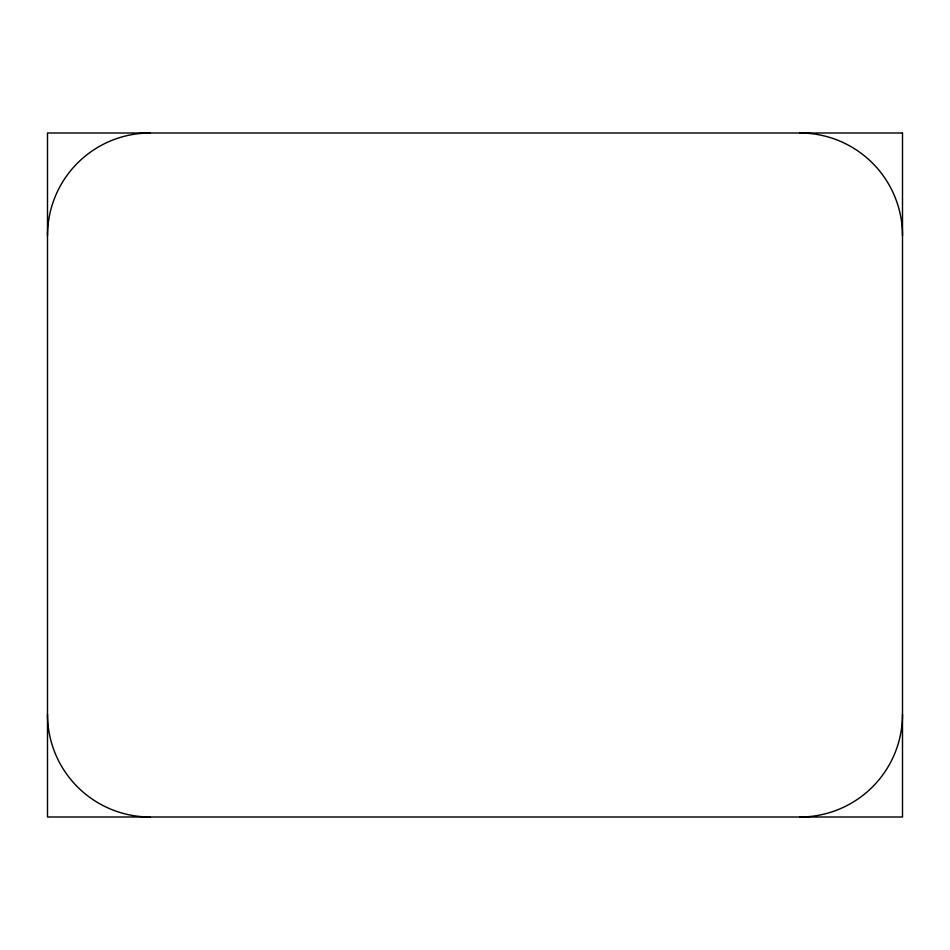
<?xml version="1.0" encoding="UTF-8"?>
<svg xmlns="http://www.w3.org/2000/svg" width="950" height="950" viewBox="0 0 950 950"><rect width="100%" height="100%" fill="white"/><g stroke="black" fill="none" stroke-linecap="round" stroke-linejoin="round"><path stroke-width="1.43" d="M47.5 235.6A102.6 102.6 0 0 1 150.1 133M799.9 133A102.6 102.6 0 0 1 902.5 235.6M150.1 817A102.6 102.6 0 0 1 47.5 714.4M902.5 714.4A102.6 102.6 0 0 1 799.9 817M902.5 133L47.5 133L47.5 817L902.5 817L902.5 133"/></g></svg>
